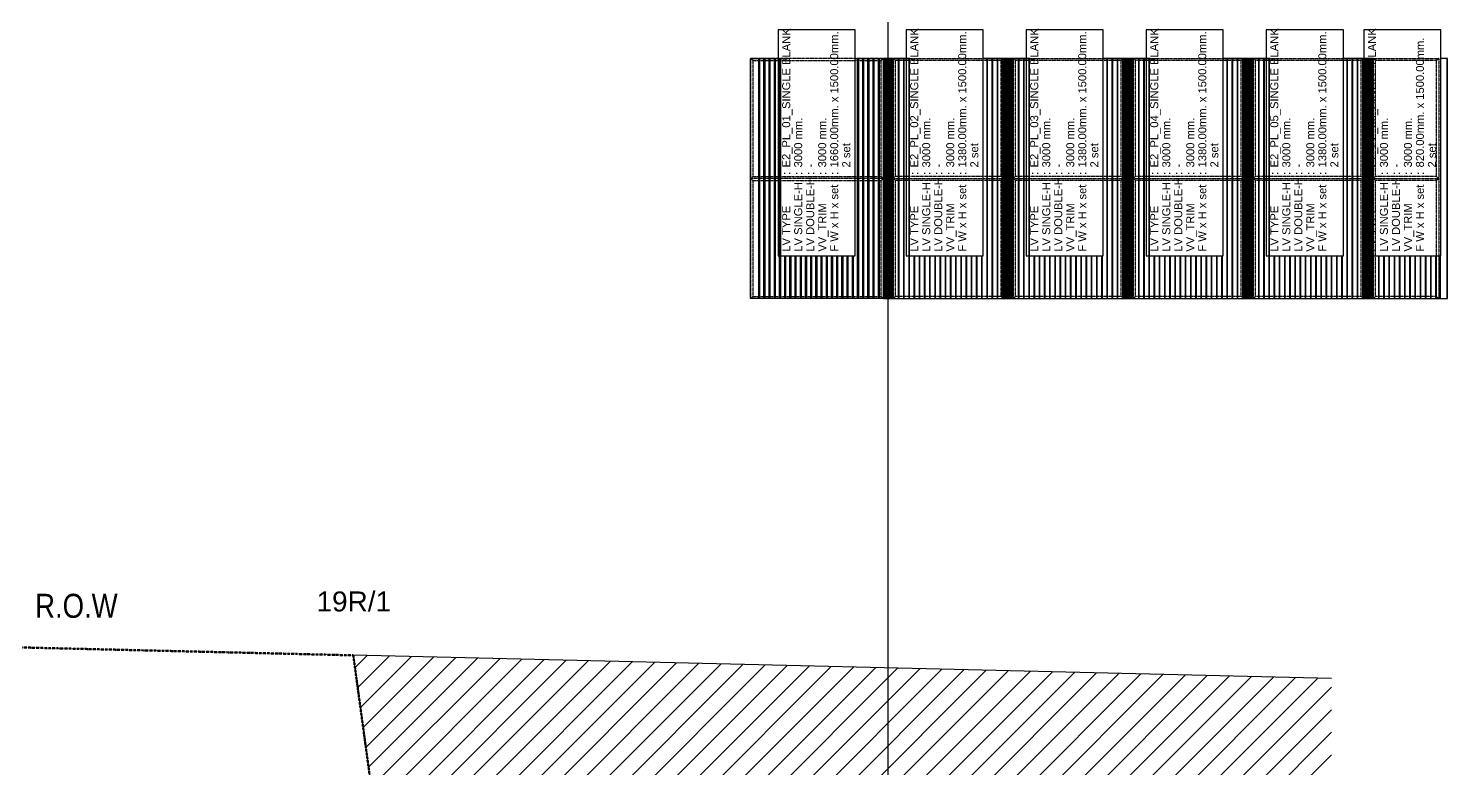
# Model space of a CAD drawing. Header units: millimetres. Extents: x -25371 to 2282244, y -90657 to 147824.
# Drawn here: x 34202 to 51939, y 4054 to 13306 of the extents above; entities that cross this region are included whole.
import ezdxf

# ---------------------------------------------------------------- set-up
doc = ezdxf.new("R2010")
doc.units = ezdxf.units.MM
doc.set_wipeout_variables(frame=1)
doc.linetypes.add('DPA_Boundary 100', pattern=[7.5, 0, -1.5, 3, -1.5, 0, -1.5])
doc.linetypes.add('TA_HL_001.00000', pattern=[6.5, 3.55, -2.95])
for name, color, linetype in [('000 - ESTIMATE_ASPG_MAIN_COLOR_6', 7, 'Continuous'), ('000 - ESTIMATE_ASPG_TEXT_COLOR_1', 7, 'Continuous'), ('000 - ESTIMATE_ASPG_WIPEOUT_', 7, 'Continuous'), ('000_AREA_ASPG_AREA_HATCH_', 7, 'Continuous'), ('000_AREA_ASPG_AREA_MAIN_COLOR_1', 7, 'Continuous'), ('010 - ASPG_EXTR_MAIN_COLOR_2', 7, 'Continuous'), ('010 - ASPG_EXTR_WIPEOUT_', 7, 'Continuous'), ('010 - ASPG_FRAMING_MAIN_COLOR_1', 7, 'Continuous'), ('010 - ASPG_FRAMING_SUB_COLOR_2', 7, 'Continuous')]:
    doc.layers.add(name, color=color, linetype=linetype)
for name, color, linetype, lineweight in [('A-DETL', 7, 'Continuous', 70), ('A-DETL-GENF', 7, 'Continuous', 35), ('A-DETL-THIN', 7, 'Continuous', 25), ('G-ANNO-TEXT', 7, 'Continuous', 9)]:
    doc.layers.add(name, color=color, linetype=linetype, lineweight=lineweight)
doc.styles.add('_Arial', font='arial.ttf')
doc.styles.add('Arial Narrow', font='ARIALN.TTF', dxfattribs={"height": 300})
doc.styles.add('Arial_2', font='arial.ttf', dxfattribs={"height": 250})

# ---------------------------------------------------------------- blocks, each defined once
blk = doc.blocks.new('*U271')
at = {"color": 7}
blk.add_wipeout([(50, 0), (1720, 0), (1720, 3000), (50, 3000)], dxfattribs=at).dxf.layer = '010 - ASPG_EXTR_WIPEOUT_'
at = {"layer": '010 - ASPG_EXTR_MAIN_COLOR_2', "color": 7}
for points in [[(179, 0), (189, 0), (189, 3000), (179, 3000)], [(244, 0), (254, 0), (254, 3000), (244, 3000)], [(309, 0), (319, 0), (319, 3000), (309, 3000)], [(374, 0), (384, 0), (384, 3000), (374, 3000)], [(439, 0), (449, 0), (449, 3000), (439, 3000)], [(504, 0), (514, 0), (514, 3000), (504, 3000)], [(569, 0), (579, 0), (579, 3000), (569, 3000)], [(634, 0), (644, 0), (644, 3000), (634, 3000)], [(699, 0), (709, 0), (709, 3000), (699, 3000)], [(764, 0), (774, 0), (774, 3000), (764, 3000)], [(829, 0), (839, 0), (839, 3000), (829, 3000)], [(894, 0), (904, 0), (904, 3000), (894, 3000)], [(959, 0), (969, 0), (969, 3000), (959, 3000)], [(1024, 0), (1034, 0), (1034, 3000), (1024, 3000)], [(1089, 0), (1099, 0), (1099, 3000), (1089, 3000)], [(1154, 0), (1164, 0), (1164, 3000), (1154, 3000)], [(1219, 0), (1229, 0), (1229, 3000), (1219, 3000)], [(1284, 0), (1294, 0), (1294, 3000), (1284, 3000)], [(1349, 0), (1359, 0), (1359, 3000), (1349, 3000)], [(1414, 0), (1424, 0), (1424, 3000), (1414, 3000)], [(1479, 0), (1489, 0), (1489, 3000), (1479, 3000)], [(1544, 0), (1554, 0), (1554, 3000), (1544, 3000)], [(1609, 0), (1619, 0), (1619, 3000), (1609, 3000)]]:
    blk.add_lwpolyline(points, close=True, dxfattribs=at)
at = {"layer": '010 - ASPG_FRAMING_SUB_COLOR_2', "color": 7}
blk.add_lwpolyline([(50, 0), (1720, 0), (1720, 3000), (50, 3000)], close=True, dxfattribs=at)
at = {"color": 7}
blk.add_wipeout([(-50, 0), (50, 0), (50, 3000), (-50, 3000)], dxfattribs=at).dxf.layer = '010 - ASPG_EXTR_WIPEOUT_'
at = {"layer": '010 - ASPG_EXTR_MAIN_COLOR_2', "color": 7}
for points in [[(49, 0), (59, 0), (59, 3000), (49, 3000)], [(114, 0), (124, 0), (124, 3000), (114, 3000)]]:
    blk.add_lwpolyline(points, close=True, dxfattribs=at)
at = {"layer": '010 - ASPG_FRAMING_MAIN_COLOR_1', "color": 7}
for points in [[(-50, 0), (-40, 0), (-40, 3000), (-50, 3000)], [(40, 0), (50, 0), (50, 3000), (40, 3000)]]:
    blk.add_lwpolyline(points, close=True, dxfattribs=at)
at = {"layer": '010 - ASPG_FRAMING_SUB_COLOR_2', "color": 7}
blk.add_lwpolyline([(-50, 0), (50, 0), (50, 3000), (-50, 3000)], close=True, dxfattribs=at)
blk = doc.blocks.new('*U262')
at = {"color": 7}
blk.add_wipeout([(50, 0), (1450, 0), (1450, 3000), (50, 3000)], dxfattribs=at).dxf.layer = '010 - ASPG_EXTR_WIPEOUT_'
at = {"layer": '010 - ASPG_EXTR_MAIN_COLOR_2', "color": 7}
for points in [[(190, 0), (200, 0), (200, 3000), (190, 3000)], [(255, 0), (265, 0), (265, 3000), (255, 3000)], [(320, 0), (330, 0), (330, 3000), (320, 3000)], [(385, 0), (395, 0), (395, 3000), (385, 3000)], [(450, 0), (460, 0), (460, 3000), (450, 3000)], [(515, 0), (525, 0), (525, 3000), (515, 3000)], [(580, 0), (590, 0), (590, 3000), (580, 3000)], [(645, 0), (655, 0), (655, 3000), (645, 3000)], [(710, 0), (720, 0), (720, 3000), (710, 3000)], [(775, 0), (785, 0), (785, 3000), (775, 3000)], [(840, 0), (850, 0), (850, 3000), (840, 3000)], [(905, 0), (915, 0), (915, 3000), (905, 3000)], [(970, 0), (980, 0), (980, 3000), (970, 3000)], [(1035, 0), (1045, 0), (1045, 3000), (1035, 3000)], [(1100, 0), (1110, 0), (1110, 3000), (1100, 3000)], [(1165, 0), (1175, 0), (1175, 3000), (1165, 3000)], [(1230, 0), (1240, 0), (1240, 3000), (1230, 3000)], [(1295, 0), (1305, 0), (1305, 3000), (1295, 3000)]]:
    blk.add_lwpolyline(points, close=True, dxfattribs=at)
at = {"layer": '010 - ASPG_FRAMING_SUB_COLOR_2', "color": 7}
blk.add_lwpolyline([(50, 0), (1450, 0), (1450, 3000), (50, 3000)], close=True, dxfattribs=at)
at = {"color": 7}
for points in [[(-50, 0), (50, 0), (50, 3000), (-50, 3000)], [(1450, 0), (1550, 0), (1550, 3000), (1450, 3000)]]:
    blk.add_wipeout(points, dxfattribs=at).dxf.layer = '010 - ASPG_EXTR_WIPEOUT_'
at = {"layer": '010 - ASPG_EXTR_MAIN_COLOR_2', "color": 7}
for points in [[(125, 0), (135, 0), (135, 3000), (125, 3000)], [(1360, 0), (1370, 0), (1370, 3000), (1360, 3000)], [(1425, 0), (1435, 0), (1435, 3000), (1425, 3000)]]:
    blk.add_lwpolyline(points, close=True, dxfattribs=at)
at = {"layer": '010 - ASPG_FRAMING_MAIN_COLOR_1', "color": 7}
for points in [[(-50, 0), (-40, 0), (-40, 3000), (-50, 3000)], [(40, 0), (50, 0), (50, 3000), (40, 3000)], [(1450, 0), (1460, 0), (1460, 3000), (1450, 3000)], [(1540, 0), (1550, 0), (1550, 3000), (1540, 3000)]]:
    blk.add_lwpolyline(points, close=True, dxfattribs=at)
at = {"layer": '010 - ASPG_FRAMING_SUB_COLOR_2', "color": 7}
for points in [[(-50, 0), (50, 0), (50, 3000), (-50, 3000)], [(1450, 0), (1550, 0), (1550, 3000), (1450, 3000)]]:
    blk.add_lwpolyline(points, close=True, dxfattribs=at)
blk = doc.blocks.new('*U264')
at = {"color": 7}
blk.add_wipeout([(50, 0), (890, 0), (890, 3000), (50, 3000)], dxfattribs=at).dxf.layer = '010 - ASPG_EXTR_WIPEOUT_'
at = {"layer": '010 - ASPG_EXTR_MAIN_COLOR_2', "color": 7}
for points in [[(190, 0), (200, 0), (200, 3000), (190, 3000)], [(255, 0), (265, 0), (265, 3000), (255, 3000)], [(320, 0), (330, 0), (330, 3000), (320, 3000)], [(385, 0), (395, 0), (395, 3000), (385, 3000)], [(450, 0), (460, 0), (460, 3000), (450, 3000)], [(515, 0), (525, 0), (525, 3000), (515, 3000)], [(580, 0), (590, 0), (590, 3000), (580, 3000)], [(645, 0), (655, 0), (655, 3000), (645, 3000)], [(710, 0), (720, 0), (720, 3000), (710, 3000)], [(775, 0), (785, 0), (785, 3000), (775, 3000)]]:
    blk.add_lwpolyline(points, close=True, dxfattribs=at)
at = {"layer": '010 - ASPG_FRAMING_SUB_COLOR_2', "color": 7}
blk.add_lwpolyline([(50, 0), (890, 0), (890, 3000), (50, 3000)], close=True, dxfattribs=at)
at = {"color": 7}
for points in [[(-50, 0), (50, 0), (50, 3000), (-50, 3000)], [(890, 0), (990, 0), (990, 3000), (890, 3000)]]:
    blk.add_wipeout(points, dxfattribs=at).dxf.layer = '010 - ASPG_EXTR_WIPEOUT_'
at = {"layer": '010 - ASPG_EXTR_MAIN_COLOR_2', "color": 7}
for points in [[(125, 0), (135, 0), (135, 3000), (125, 3000)], [(840, 0), (850, 0), (850, 3000), (840, 3000)]]:
    blk.add_lwpolyline(points, close=True, dxfattribs=at)
at = {"layer": '010 - ASPG_FRAMING_MAIN_COLOR_1', "color": 7}
for points in [[(-50, 0), (-40, 0), (-40, 3000), (-50, 3000)], [(40, 0), (50, 0), (50, 3000), (40, 3000)], [(890, 0), (900, 0), (900, 3000), (890, 3000)], [(980, 0), (990, 0), (990, 3000), (980, 3000)]]:
    blk.add_lwpolyline(points, close=True, dxfattribs=at)
at = {"layer": '010 - ASPG_FRAMING_SUB_COLOR_2', "color": 7}
for points in [[(-50, 0), (50, 0), (50, 3000), (-50, 3000)], [(890, 0), (990, 0), (990, 3000), (890, 3000)]]:
    blk.add_lwpolyline(points, close=True, dxfattribs=at)
blk = doc.blocks.new('A$Cd3cf6656')
at = {"color": 7}
blk.add_wipeout([(-965, -457), (1856, -457), (1856, 457), (-965, 457)], dxfattribs=at).dxf.layer = '000 - ESTIMATE_ASPG_WIPEOUT_'
at = {"layer": '000 - ESTIMATE_ASPG_MAIN_COLOR_6', "color": 7}
blk.add_lwpolyline([(-965, -457), (1856, -457), (1856, 507), (-965, 507)], close=True, dxfattribs=at)
at = {"layer": '000 - ESTIMATE_ASPG_TEXT_COLOR_1', "color": 7, "style": '_Arial'}
for s, p in [('LV TYPE', (-915, 356)), (':', (45, 356)), ('LV SINGLE-H', (-915, 206)), (':', (45, 206)), ('VV_TRIM', (-915, -94)), ('LV DOUBLE-H', (-915, 56)), (':', (45, 56)), ('F W x H x set', (-915, -244)), (':', (45, -94)), (':', (45, -244))]:
    blk.add_text(s, height=100, dxfattribs=at).set_placement(p)
for tag, p in [('LV_TYPE_VAL', (138, 356)), ('LV_SIN-H_VAL', (138, 206)), ('V-TRIM_VAL', (138, -94)), ('LV_DOU-H_VAL', (138, 56)), ('FRAME_VAL', (138, -244)), ('FRAME_SET', (138, -394))]:
    blk.add_attdef(tag, p, '', height=100, dxfattribs=at)
blk = doc.blocks.new('*U284')
at = {"layer": '000_AREA_ASPG_AREA_HATCH_', "transparency": 33554539}
h = blk.add_hatch(dxfattribs=at)
h.set_pattern_fill('ANSI31')
h.set_pattern_definition([(45, (-24.4354, 2974.1105), (-2.245064, 2.245064), [])])
h.paths.add_polyline_path([(-60, 0), (60, 0), (60, 3000), (-60, 3000)])
at = {"layer": '000_AREA_ASPG_AREA_MAIN_COLOR_1', "color": 7}
blk.add_lwpolyline([(-60, 0), (60, 0), (60, 3000), (-60, 3000)], close=True, dxfattribs=at)
blk = doc.blocks.new('*U279')
at = {"layer": '010 - ASPG_FRAMING_MAIN_COLOR_1', "color": 7, "linetype": 'ByBlock'}
for points in [[(0, 0), (0, 1660), (25, 1630), (25, 30), (0, 0)], [(1500, 1660), (0, 1660), (25, 1630), (1475, 1630)], [(1500, 0), (1500, 1660), (1475, 1630), (1475, 30), (1500, 0)], [(25, 30), (1475, 30), (1500, 0), (0, 0), (25, 30)]]:
    blk.add_lwpolyline(points, close=True, dxfattribs=at)
blk = doc.blocks.new('*U277')
at = {"layer": '010 - ASPG_FRAMING_MAIN_COLOR_1', "color": 7, "linetype": 'ByBlock'}
for points in [[(0, 0), (0, 1380), (25, 1350), (25, 30), (0, 0)], [(1500, 1380), (0, 1380), (25, 1350), (1475, 1350)], [(1500, 0), (1500, 1380), (1475, 1350), (1475, 30), (1500, 0)], [(25, 30), (1475, 30), (1500, 0), (0, 0), (25, 30)]]:
    blk.add_lwpolyline(points, close=True, dxfattribs=at)
blk = doc.blocks.new('*U280')
at = {"layer": '010 - ASPG_FRAMING_MAIN_COLOR_1', "color": 7, "linetype": 'ByBlock'}
for points in [[(0, 0), (0, 820), (25, 790), (25, 30), (0, 0)], [(1500, 820), (0, 820), (25, 790), (1475, 790)], [(1500, 0), (1500, 820), (1475, 790), (1475, 30), (1500, 0)], [(25, 30), (1475, 30), (1500, 0), (0, 0), (25, 30)]]:
    blk.add_lwpolyline(points, close=True, dxfattribs=at)
blk = doc.blocks.new('C-1-VS01_REV00_20260630-084701_SEDSD')
at = {"layer": 'A-DETL-GENF', "lineweight": 9}
h = blk.add_hatch(dxfattribs=at)
h.set_pattern_fill('FP_2', style=0, pattern_type=2)
h.set_pattern_definition([(45, (-23458.22, 5516.59), (-141.42136, 141.42136), [])])
h.paths.add_polyline_path([(26628.2, -14031), (26628.2, 10697.6), (14404.2, 10987), (17402.4, -11005.4), (21023.8, -14031)])
at = {"layer": 'A-DETL', "color": 7, "linetype": 'DPA_Boundary 100', "lineweight": 140}
for p, q in [((14404.2, 10987), (-11314.9, 11596.5)), ((17402.4, -11005.4), (14404.2, 10987))]:
    blk.add_line(p, q, dxfattribs=at)
at = {"layer": 'A-DETL-THIN', "color": 7}
for p, q in [((14404.2, 10987), (17402.4, -11005.4)), ((26628.2, 10697.6), (14404.2, 10987))]:
    blk.add_line(p, q, dxfattribs=at)
at = {"color": 7, "yscale": -1, "rotation": 180}
blk.add_blockref('*U271', (21090.5, 15446.3), dxfattribs=at)
at = {"layer": 'G-ANNO-TEXT', "color": 7, "attachment_point": 1}
for s, insert, char_height, width, style in [('R.O.W', (10428.5, 11755.5), 300, 1274.683, 'Arial Narrow'), ('19R/1', (13944.5, 11784.9), 250, 1122.362, 'Arial_2')]:
    blk.add_mtext(s, dxfattribs=dict(at, insert=insert, char_height=char_height, width=width, style=style))
at = {"color": 7, "rotation": 90}
blk.add_blockref('A$Cd3cf6656', (20220.5, 16946.3), dxfattribs=at).add_auto_attribs({'LV_TYPE_VAL': 'E2_PL_01_SINGLE BLANK', 'LV_SIN-H_VAL': '3000 mm. ', 'LV_DOU-H_VAL': '-', 'V-TRIM_VAL': '3000 mm.', 'FRAME_VAL': '1660.00mm. x 1500.00mm.', 'FRAME_SET': '2 set'})
at = {"color": 7}
blk.add_blockref('*U262', (21090.5, 15446.3), dxfattribs=at)
at = {"color": 7, "rotation": 90}
blk.add_blockref('A$Cd3cf6656', (21820.5, 16946.3), dxfattribs=at).add_auto_attribs({'LV_TYPE_VAL': 'E2_PL_02_SINGLE BLANK', 'LV_SIN-H_VAL': '3000 mm. ', 'LV_DOU-H_VAL': '-', 'V-TRIM_VAL': '3000 mm.', 'FRAME_VAL': '1380.00mm. x 1500.00mm.', 'FRAME_SET': '2 set'})
at = {"color": 7, "linetype": 'TA_HL_001.00000', "rotation": 90}
for p in [(21030.5, 16946.3), (21030.5, 15446.3)]:
    blk.add_blockref('*U279', p, dxfattribs=at)
at = {"color": 7}
for name, p in [('*U284', (21090.5, 15446.3)), ('*U262', (22590.5, 15446.3))]:
    blk.add_blockref(name, p, dxfattribs=at)
at = {"color": 7, "rotation": 90}
blk.add_blockref('A$Cd3cf6656', (23320.5, 16946.3), dxfattribs=at).add_auto_attribs({'LV_TYPE_VAL': 'E2_PL_03_SINGLE BLANK', 'LV_SIN-H_VAL': '3000 mm. ', 'LV_DOU-H_VAL': '-', 'V-TRIM_VAL': '3000 mm.', 'FRAME_VAL': '1380.00mm. x 1500.00mm.', 'FRAME_SET': '2 set'})
at = {"color": 7, "linetype": 'TA_HL_001.00000', "xscale": -1, "rotation": 270}
for p in [(21150.5, 16946.3), (21150.5, 15446.3)]:
    blk.add_blockref('*U277', p, dxfattribs=at)
at = {"color": 7}
for name, p in [('*U284', (22590.5, 15446.3)), ('*U262', (24090.5, 15446.3))]:
    blk.add_blockref(name, p, dxfattribs=at)
at = {"color": 7, "rotation": 90}
blk.add_blockref('A$Cd3cf6656', (24820.5, 16946.3), dxfattribs=at).add_auto_attribs({'LV_TYPE_VAL': 'E2_PL_04_SINGLE BLANK', 'LV_SIN-H_VAL': '3000 mm. ', 'LV_DOU-H_VAL': '-', 'V-TRIM_VAL': '3000 mm.', 'FRAME_VAL': '1380.00mm. x 1500.00mm.', 'FRAME_SET': '2 set'})
at = {"color": 7, "linetype": 'TA_HL_001.00000', "xscale": -1, "rotation": 270}
for p in [(22650.5, 16946.3), (22650.5, 15446.3)]:
    blk.add_blockref('*U277', p, dxfattribs=at)
at = {"color": 7}
for name, p in [('*U284', (24090.5, 15446.3)), ('*U262', (25590.5, 15446.3))]:
    blk.add_blockref(name, p, dxfattribs=at)
at = {"color": 7, "rotation": 90}
blk.add_blockref('A$Cd3cf6656', (26320.5, 16946.3), dxfattribs=at).add_auto_attribs({'LV_TYPE_VAL': 'E2_PL_05_SINGLE BLANK', 'LV_SIN-H_VAL': '3000 mm. ', 'LV_DOU-H_VAL': '-', 'V-TRIM_VAL': '3000 mm.', 'FRAME_VAL': '1380.00mm. x 1500.00mm.', 'FRAME_SET': '2 set'})
at = {"color": 7, "linetype": 'TA_HL_001.00000', "xscale": -1, "rotation": 270}
for p in [(24150.5, 16946.3), (24150.5, 15446.3)]:
    blk.add_blockref('*U277', p, dxfattribs=at)
at = {"color": 7}
for name, p in [('*U284', (25590.5, 15446.3)), ('*U264', (27090.5, 15446.3))]:
    blk.add_blockref(name, p, dxfattribs=at)
at = {"color": 7, "rotation": 90}
blk.add_blockref('A$Cd3cf6656', (27540.5, 16946.3), dxfattribs=at).add_auto_attribs({'LV_TYPE_VAL': 'E2_PL_06_SINGLE BLANK', 'LV_SIN-H_VAL': '3000 mm. ', 'LV_DOU-H_VAL': '-', 'V-TRIM_VAL': '3000 mm.', 'FRAME_VAL': '820.00mm. x 1500.00mm.', 'FRAME_SET': '2 set'})
at = {"color": 7, "linetype": 'TA_HL_001.00000', "xscale": -1, "rotation": 270}
for name, p in [('*U277', (25650.5, 16946.3)), ('*U280', (27150.5, 16946.3)), ('*U277', (25650.5, 15446.3)), ('*U280', (27150.5, 15446.3))]:
    blk.add_blockref(name, p, dxfattribs=at)
at = {"color": 7}
blk.add_blockref('*U284', (27090.5, 15446.3), dxfattribs=at)

msp = doc.modelspace()

# ---------------------------------------------------------------- linework, layer by layer
at = {"color": 7}
msp.add_xline((44948.761, 9929.708), (0, 1), dxfattribs=at)

# ---------------------------------------------------------------- next in the draw order: block references
msp.add_blockref('C-1-VS01_REV00_20260630-084701_SEDSD', (23858.215, -5516.586), dxfattribs=at)

doc.saveas('drawing.dxf')
